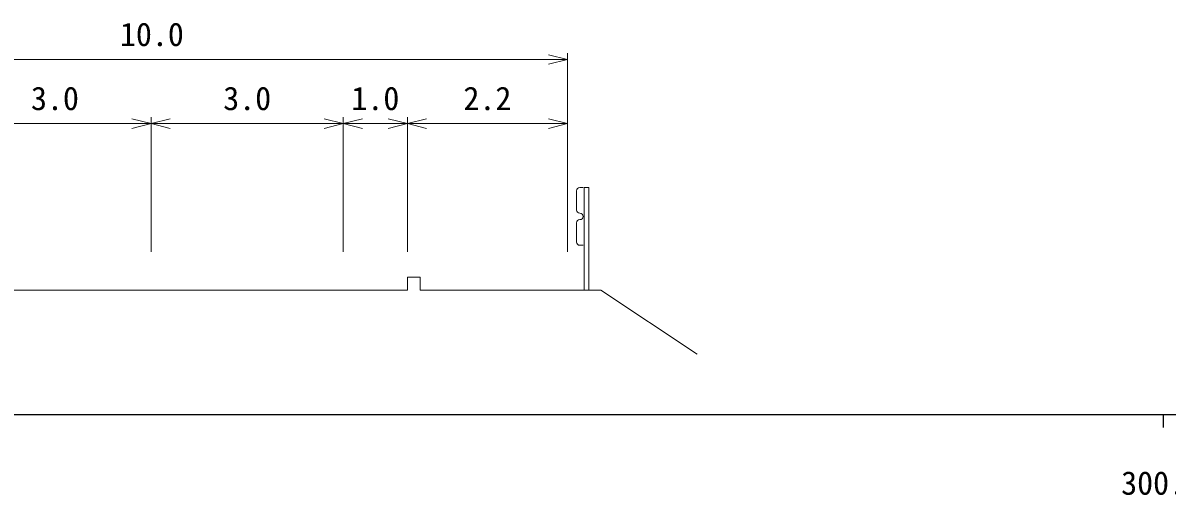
# Model space of a CAD drawing. Units: millimetres, scale not verified. Extents: x 40000 to 680000, y 20000 to 380000.
# Drawn here: x 279039 to 368314, y 198715 to 235580 of the extents above; entities that cross this region are included whole.
import ezdxf
from ezdxf.enums import TextEntityAlignment as Align

# ---------------------------------------------------------------- set-up
doc = ezdxf.new("R2010")
doc.units = ezdxf.units.MM
doc.header["$LTSCALE"] = 1000
doc.layers.add('M-BGD', color=7, linetype='Continuous', lineweight=13)
doc.layers.add('M-TTL-BAND', color=7, linetype='Continuous', lineweight=25)
doc.styles.add('ＭＳ ゴシック', font='')
doc.styles.get('ＭＳ ゴシック').set_extended_font_data('MS Gothic')

msp = doc.modelspace()

# ---------------------------------------------------------------- linework, layer by layer
at = {"layer": 'M-BGD'}
for p, q in [((321541, 232720), (320041, 233095)), ((321541, 217720), (321541, 233220)), ((259041, 232720), (321541, 232720)), ((321541, 232720), (320041, 232345)), ((274041, 227720), (289041, 227720)), ((289041, 227720), (287541, 228095)), ((289041, 227720), (287541, 227345)), ((289041, 217720), (289041, 228220)), ((289041, 227720), (290541, 228095)), ((289041, 227720), (304041, 227720)), ((289041, 227720), (290541, 227345)), ((304041, 227720), (302541, 228095)), ((304041, 227720), (302541, 227345)), ((304041, 217720), (304041, 228220)), ((304041, 227720), (305541, 228095)), ((304041, 227720), (309041, 227720)), ((304041, 227720), (305541, 227345)), ((309041, 227720), (307541, 228095)), ((309041, 227720), (307541, 227345)), ((309041, 217720), (309041, 228220)), ((309041, 227720), (310541, 228095)), ((309041, 227720), (321541, 227720)), ((309041, 227720), (310541, 227345)), ((321541, 227720), (320041, 228095)), ((321541, 227720), (320041, 227345)), ((322241, 222470), (322241, 220970)), ((322741, 222720), (322491, 222720)), ((323191, 222720), (322841, 222720)), ((322841, 214720), (322841, 222720)), ((322941, 222720), (323191, 222720)), ((323191, 214720), (323191, 222720)), ((322241, 219970), (322241, 218470)), ((322741, 218220), (322491, 218220)), ((309041, 215720), (310041, 215720)), ((309041, 214720), (309041, 215720)), ((310041, 214720), (310041, 215720)), ((271541, 214720), (309041, 214720)), ((310041, 214720), (321541, 214720)), ((324141, 214720), (321541, 214720)), ((324141, 214720), (331641, 209720))]:
    msp.add_line(p, q, dxfattribs=at)
for centre, start, end in [((322491, 222470), 90, 180), ((322491, 220970), 180, 270), ((322491, 220470), 270, 90), ((322491, 219970), 90, 180), ((322491, 218470), 180, 270)]:
    msp.add_arc(centre, 250, start, end, dxfattribs=at)
at = {"layer": 'M-TTL-BAND'}
for p, q in [((40000, 205000), (579000, 205000)), ((368000, 205000), (368000, 204000))]:
    msp.add_line(p, q, dxfattribs=at)

# ---------------------------------------------------------------- texts
at = {"layer": 'M-BGD', "style": 'ＭＳ ゴシック'}
for s, p in [('10.0', (289104, 233220)), ('3.0', (281541, 228220)), ('3.0', (296541, 228220)), ('1.0', (306541, 228220)), ('2.2', (315282, 228220))]:
    msp.add_text(s, height=1833, dxfattribs=at).set_placement(p, align=Align.BOTTOM_CENTER)
at = {"layer": 'M-TTL-BAND', "style": 'ＭＳ ゴシック'}
msp.add_text('300.0', height=1833, dxfattribs=at).set_placement((367844, 198195), align=Align.BOTTOM_CENTER)

doc.saveas('drawing.dxf')
